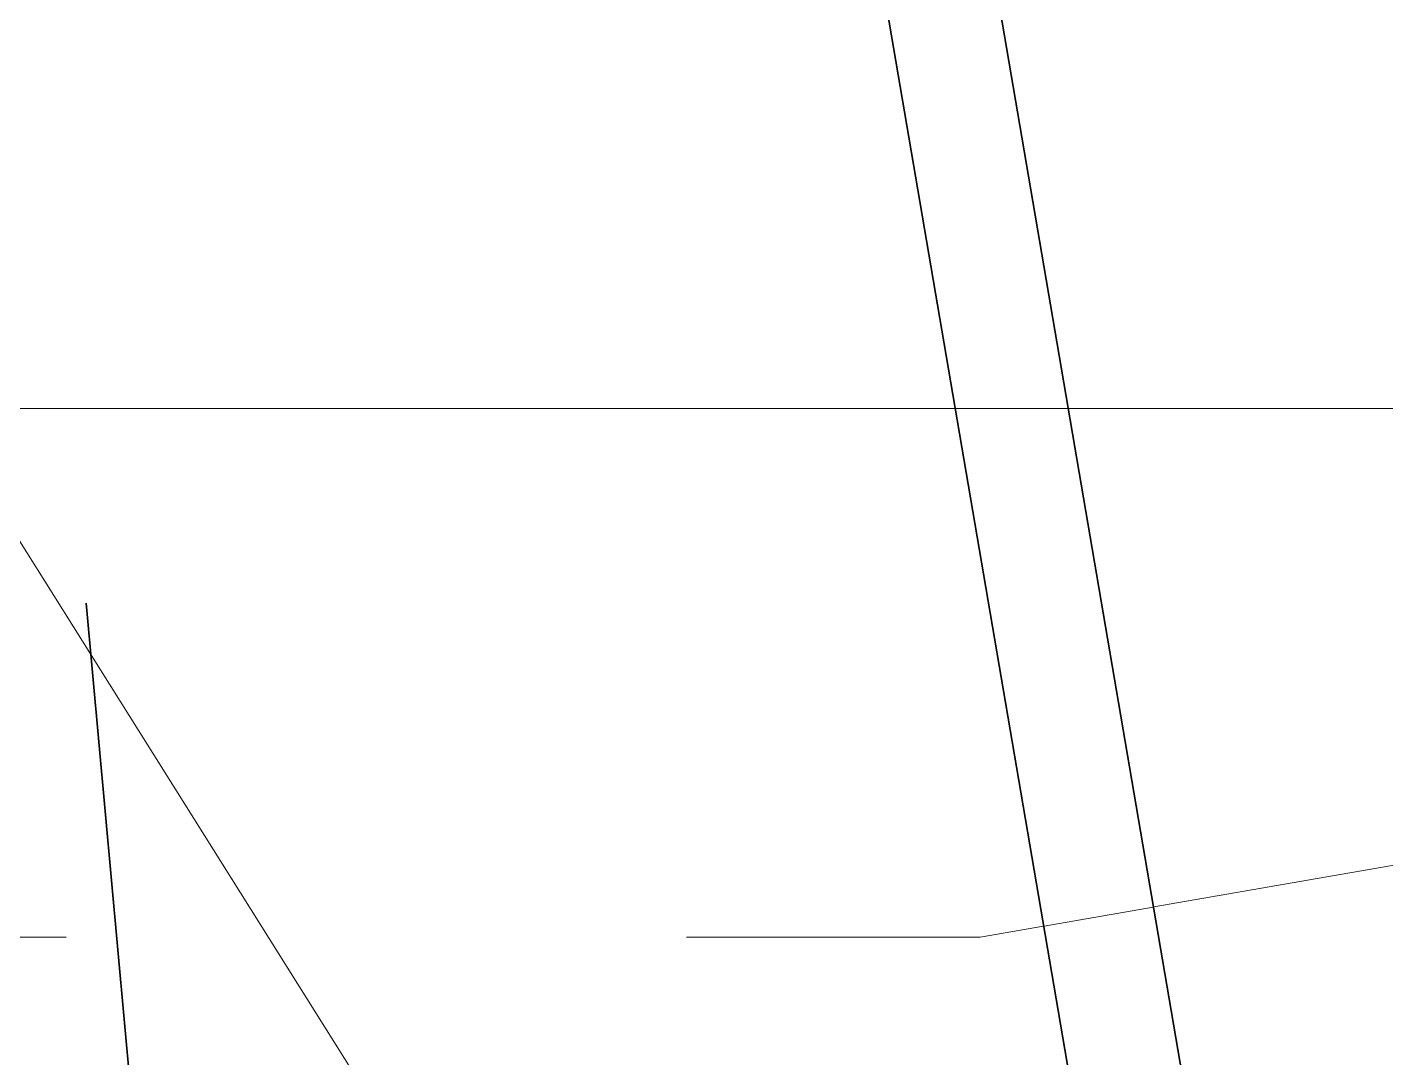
# Model space of a CAD drawing. Header units: metres. Extents: x 296 to 343, y 3 to 1213.
# Drawn here: x 329.5347 to 329.7536, y 1212.3693 to 1212.5353 of the extents above; entities that cross this region are included whole.
import ezdxf

# ---------------------------------------------------------------- set-up
doc = ezdxf.new("R2010")
doc.units = ezdxf.units.M
doc.linetypes.add('JacobsDash', pattern=[0.0045, 0.003, -0.0015])
for name, color, linetype, lineweight in [('A-DETL', 7, 'Continuous', 13), ('A-DETL-GENF', 7, 'Continuous', 9), ('A-FLOR', 7, 'Continuous', 50), ('G-ANNO-TEXT', 7, 'Continuous', 9), ('S-BEAM-HDLN', 7, 'JacobsDash', 18)]:
    doc.layers.add(name, color=color, linetype=linetype, lineweight=lineweight)

# ---------------------------------------------------------------- blocks, each defined once
blk = doc.blocks.new('CS_DET_BreakLine_ViewScale - CS_Std BreakLine-8623467-DRG-2873182 - PLAN - Dependent 1')
at = {"layer": 'A-DETL-GENF'}
blk.add_line((1.20748, 0), (0.60374, 0), dxfattribs=at)

msp = doc.modelspace()

# ---------------------------------------------------------------- linework, layer by layer
at = {"layer": 'A-DETL', "lineweight": 35}
msp.add_line((329.57606, 1212.094), (329.54419, 1212.44255), dxfattribs=at)
at = {"layer": 'A-FLOR', "color": 252, "lineweight": 35, "true_color": 0x888888}
for p, q in [((329.68411, 1212.58116), (329.73449, 1212.2867)), ((329.71658, 1212.28482), (329.6664, 1212.57814))]:
    msp.add_line(p, q, dxfattribs=at)
at = {"layer": 'G-ANNO-TEXT'}
msp.add_line((329.66089, 1212.24982), (329.10673, 1213.13134), dxfattribs=at)
at = {"layer": 'S-BEAM-HDLN', "color": 252, "true_color": 0x888888}
for p, q in [((329.71625, 1212.39362), (329.92145, 1212.42937)), ((329.69855, 1212.39054), (329.71615, 1212.3936)), ((329.68825, 1212.38874), (329.69845, 1212.39052)), ((329.44095, 1212.38874), (329.68825, 1212.38874))]:
    msp.add_line(p, q, dxfattribs=at)

# ---------------------------------------------------------------- block references
at = {"layer": 'A-DETL-GENF', "rotation": 180}
msp.add_blockref('CS_DET_BreakLine_ViewScale - CS_Std BreakLine-8623467-DRG-2873182 - PLAN - Dependent 1', (330.36533, 1212.47393), dxfattribs=at)

doc.saveas('drawing.dxf')
